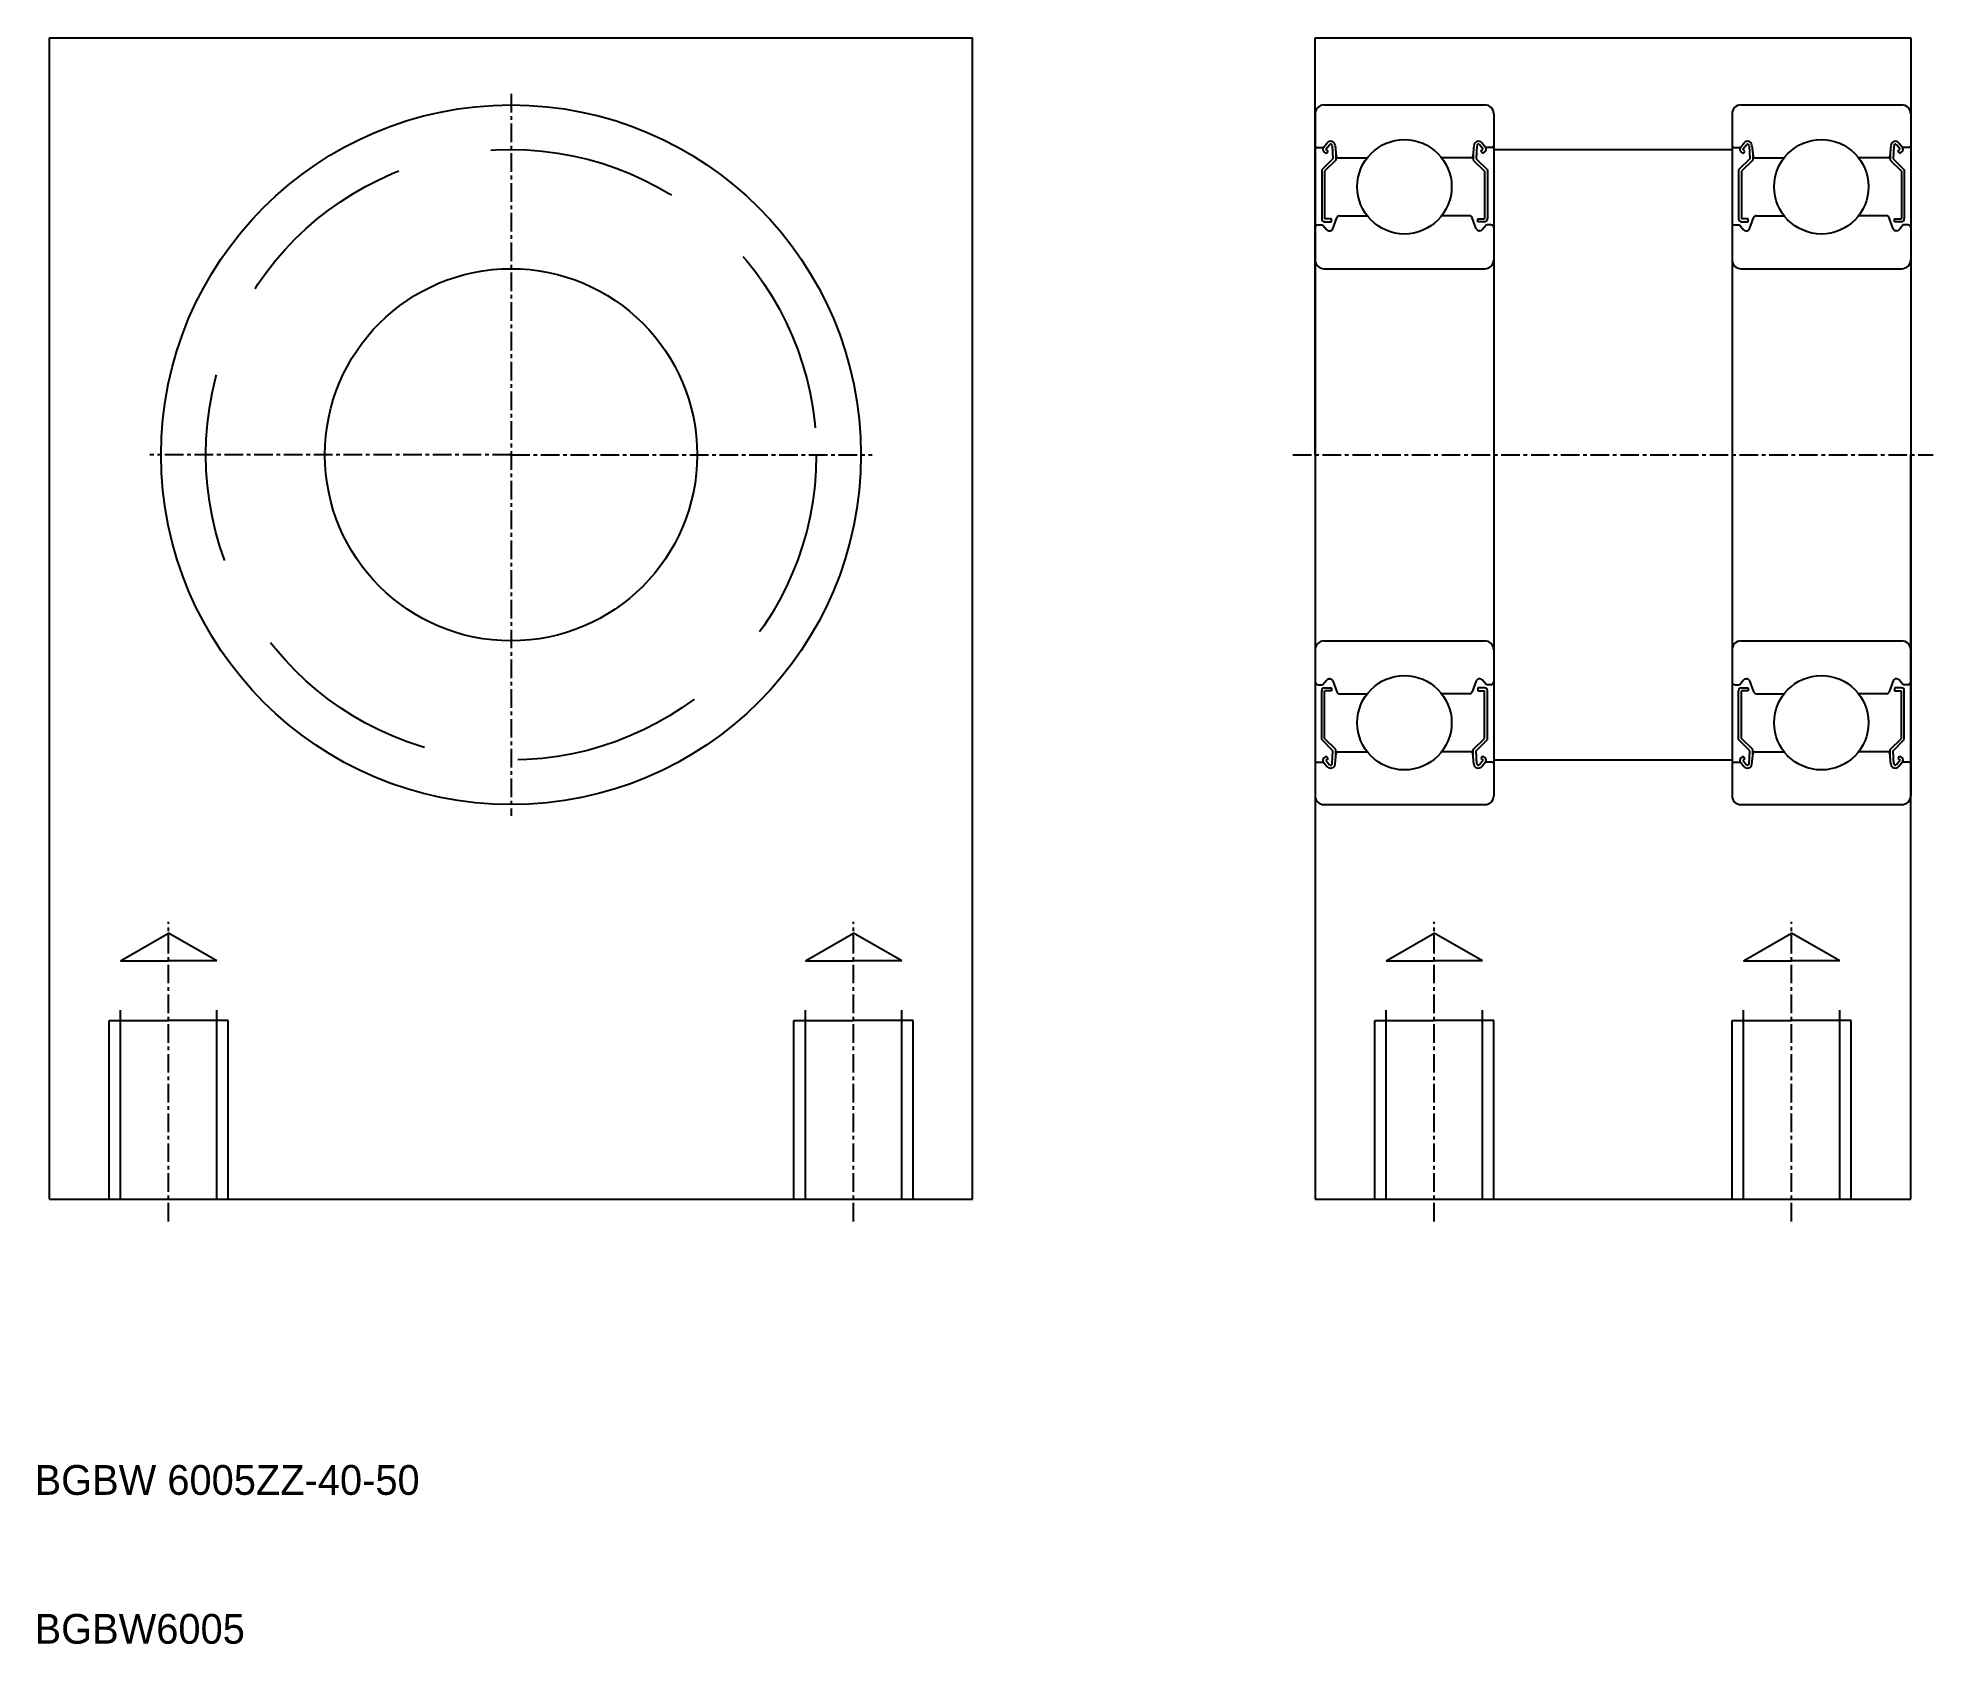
# Model space of a CAD drawing. Extents: x 86 to 213, y 52 to 160.
import ezdxf

# ---------------------------------------------------------------- set-up
doc = ezdxf.new("R2010")
doc.units = 0
doc.linetypes.add('CENTER', pattern=[2, 1.25, -0.25, 0.25, -0.25])
doc.linetypes.add('DASHED', pattern=[19.05, 12.7, -6.35])
doc.layers.get('0').update_dxf_attribs({"linetype": 'CONTINUOUS'})
doc.layers.add('CENTER', color=1, linetype='CENTER')

msp = doc.modelspace()

# ---------------------------------------------------------------- linework, layer by layer
for p, q in [((86.57, 81.84), (86.57, 159.84)), ((86.57, 159.84), (148.57, 159.84)), ((148.57, 81.84), (148.57, 159.84)), ((171.57, 159.84), (211.57, 159.84)), ((171.57, 131.84), (171.57, 159.84)), ((211.57, 159.84), (211.57, 131.84)), ((172.17, 155.34), (182.97, 155.34)), ((200.17, 155.34), (210.97, 155.34)), ((171.57, 154.74), (171.57, 108.94)), ((183.57, 154.74), (183.57, 108.94)), ((199.57, 154.74), (199.57, 108.94)), ((211.57, 154.74), (211.57, 108.94)), ((172.13, 152.49), (172.38, 152.79)), ((183.01, 152.49), (182.76, 152.79)), ((200.13, 152.49), (200.38, 152.79)), ((211.01, 152.49), (210.76, 152.79)), ((171.67, 152.49), (172.13, 152.49)), ((172.76, 151.73), (172.01, 150.98)), ((172.31, 152.08), (172.16, 152.21)), ((172.96, 151.64), (172.21, 150.89)), ((172.29, 152.36), (172.54, 152.66)), ((172.44, 152.24), (172.29, 152.36)), ((172.31, 152.08), (172.44, 152.24)), ((172.71, 152.6), (172.76, 151.73)), ((172.91, 152.62), (172.98, 151.88)), ((172.96, 152.11), (172.96, 151.64)), ((173.08, 151.79), (175.07, 151.79)), ((182.07, 151.79), (180.08, 151.79)), ((182.23, 152.62), (182.17, 151.88)), ((182.19, 152.11), (182.19, 151.64)), ((182.19, 151.64), (182.94, 150.89)), ((182.43, 152.6), (182.39, 151.73)), ((182.39, 151.73), (183.14, 150.98)), ((182.86, 152.36), (182.61, 152.66)), ((182.71, 152.24), (182.86, 152.36)), ((182.84, 152.08), (182.71, 152.24)), ((182.84, 152.08), (182.99, 152.21)), ((183.47, 152.49), (183.01, 152.49)), ((199.67, 152.49), (200.13, 152.49)), ((200.76, 151.73), (200.01, 150.98)), ((200.31, 152.08), (200.16, 152.21)), ((200.96, 151.64), (200.21, 150.89)), ((200.29, 152.36), (200.54, 152.66)), ((200.44, 152.24), (200.29, 152.36)), ((200.31, 152.08), (200.44, 152.24)), ((200.71, 152.6), (200.76, 151.73)), ((200.91, 152.62), (200.98, 151.88)), ((200.96, 152.11), (200.96, 151.64)), ((201.08, 151.79), (203.07, 151.79)), ((210.07, 151.79), (208.08, 151.79)), ((210.23, 152.62), (210.17, 151.88)), ((210.19, 152.11), (210.19, 151.64)), ((210.19, 151.64), (210.94, 150.89)), ((210.43, 152.6), (210.39, 151.73)), ((210.39, 151.73), (211.14, 150.98)), ((210.86, 152.36), (210.61, 152.66)), ((210.71, 152.24), (210.86, 152.36)), ((210.84, 152.08), (210.71, 152.24)), ((210.84, 152.08), (210.99, 152.21)), ((211.47, 152.49), (211.01, 152.49)), ((172.01, 150.98), (172.01, 147.69)), ((172.21, 150.89), (172.21, 147.69)), ((182.94, 150.89), (182.94, 147.69)), ((183.14, 150.98), (183.14, 147.69)), ((200.01, 150.98), (200.01, 147.69)), ((200.21, 150.89), (200.21, 147.69)), ((210.94, 150.89), (210.94, 147.69)), ((211.14, 150.98), (211.14, 147.69)), ((172.66, 147.69), (172.21, 147.69)), ((172.66, 147.49), (172.66, 147.69)), ((172.75, 147.02), (173.02, 147.76)), ((173.21, 147.89), (175.07, 147.89)), ((181.94, 147.89), (180.08, 147.89)), ((182.39, 147.02), (182.12, 147.76)), ((182.49, 147.49), (182.49, 147.69)), ((182.49, 147.69), (182.94, 147.69)), ((200.66, 147.69), (200.21, 147.69)), ((200.66, 147.49), (200.66, 147.69)), ((200.75, 147.02), (201.02, 147.76)), ((201.21, 147.89), (203.07, 147.89)), ((209.94, 147.89), (208.08, 147.89)), ((210.39, 147.02), (210.12, 147.76)), ((210.49, 147.49), (210.49, 147.69)), ((210.49, 147.69), (210.94, 147.69)), ((171.77, 147.29), (172.07, 147.29)), ((172.07, 147.29), (172.35, 146.96)), ((172.21, 147.49), (172.66, 147.49)), ((172.5, 146.89), (172.57, 146.89)), ((182.94, 147.49), (182.49, 147.49)), ((182.64, 146.89), (182.58, 146.89)), ((183.07, 147.29), (182.8, 146.96)), ((183.37, 147.29), (183.07, 147.29)), ((199.77, 147.29), (200.07, 147.29)), ((200.07, 147.29), (200.35, 146.96)), ((200.21, 147.49), (200.66, 147.49)), ((200.5, 146.89), (200.57, 146.89)), ((210.94, 147.49), (210.49, 147.49)), ((210.64, 146.89), (210.58, 146.89)), ((211.07, 147.29), (210.8, 146.96)), ((211.37, 147.29), (211.07, 147.29)), ((172.17, 144.34), (182.97, 144.34)), ((200.17, 144.34), (210.97, 144.34)), ((171.57, 131.84), (171.57, 81.84)), ((211.57, 81.84), (211.57, 131.84)), ((172.17, 119.34), (182.97, 119.34)), ((200.17, 119.34), (210.97, 119.34)), ((171.77, 116.39), (172.07, 116.39)), ((172.01, 112.71), (172.01, 115.99)), ((172.07, 116.39), (172.35, 116.72)), ((172.21, 116.19), (172.66, 116.19)), ((172.21, 112.79), (172.21, 115.99)), ((172.66, 115.99), (172.21, 115.99)), ((172.5, 116.79), (172.57, 116.79)), ((172.66, 116.19), (172.66, 115.99)), ((172.75, 116.66), (173.02, 115.92)), ((182.39, 116.66), (182.12, 115.92)), ((182.49, 116.19), (182.49, 115.99)), ((182.94, 116.19), (182.49, 116.19)), ((182.49, 115.99), (182.94, 115.99)), ((182.64, 116.79), (182.58, 116.79)), ((183.07, 116.39), (182.8, 116.72)), ((182.94, 112.79), (182.94, 115.99)), ((183.37, 116.39), (183.07, 116.39)), ((183.14, 112.71), (183.14, 115.99)), ((199.77, 116.39), (200.07, 116.39)), ((200.01, 112.71), (200.01, 115.99)), ((200.07, 116.39), (200.35, 116.72)), ((200.21, 116.19), (200.66, 116.19)), ((200.21, 112.79), (200.21, 115.99)), ((200.66, 115.99), (200.21, 115.99)), ((200.5, 116.79), (200.57, 116.79)), ((200.66, 116.19), (200.66, 115.99)), ((200.75, 116.66), (201.02, 115.92)), ((210.39, 116.66), (210.12, 115.92)), ((210.49, 116.19), (210.49, 115.99)), ((210.94, 116.19), (210.49, 116.19)), ((210.49, 115.99), (210.94, 115.99)), ((210.64, 116.79), (210.58, 116.79)), ((211.07, 116.39), (210.8, 116.72)), ((210.94, 112.79), (210.94, 115.99)), ((211.37, 116.39), (211.07, 116.39)), ((211.14, 112.71), (211.14, 115.99)), ((173.21, 115.79), (175.07, 115.79)), ((181.94, 115.79), (180.08, 115.79)), ((201.21, 115.79), (203.07, 115.79)), ((209.94, 115.79), (208.08, 115.79)), ((172.76, 111.96), (172.01, 112.71)), ((172.96, 112.04), (172.21, 112.79)), ((172.96, 111.57), (172.96, 112.04)), ((182.19, 112.04), (182.94, 112.79)), ((182.19, 111.57), (182.19, 112.04)), ((182.39, 111.96), (183.14, 112.71)), ((200.76, 111.96), (200.01, 112.71)), ((200.96, 112.04), (200.21, 112.79)), ((200.96, 111.57), (200.96, 112.04)), ((210.19, 112.04), (210.94, 112.79)), ((210.19, 111.57), (210.19, 112.04)), ((210.39, 111.96), (211.14, 112.71)), ((171.67, 111.19), (172.13, 111.19)), ((172.13, 111.19), (172.38, 110.89)), ((172.31, 111.6), (172.16, 111.47)), ((172.44, 111.45), (172.29, 111.32)), ((172.29, 111.32), (172.54, 111.02)), ((172.31, 111.6), (172.44, 111.45)), ((172.71, 111.08), (172.76, 111.96)), ((172.91, 111.06), (172.98, 111.8)), ((173.08, 111.89), (175.07, 111.89)), ((182.07, 111.89), (180.08, 111.89)), ((182.23, 111.06), (182.17, 111.8)), ((182.43, 111.08), (182.39, 111.96)), ((182.86, 111.32), (182.61, 111.02)), ((182.84, 111.6), (182.71, 111.45)), ((182.71, 111.45), (182.86, 111.32)), ((183.01, 111.19), (182.76, 110.89)), ((182.84, 111.6), (182.99, 111.47)), ((183.47, 111.19), (183.01, 111.19)), ((199.67, 111.19), (200.13, 111.19)), ((200.13, 111.19), (200.38, 110.89)), ((200.31, 111.6), (200.16, 111.47)), ((200.44, 111.45), (200.29, 111.32)), ((200.29, 111.32), (200.54, 111.02)), ((200.31, 111.6), (200.44, 111.45)), ((200.71, 111.08), (200.76, 111.96)), ((200.91, 111.06), (200.98, 111.8)), ((201.08, 111.89), (203.07, 111.89)), ((210.07, 111.89), (208.08, 111.89)), ((210.23, 111.06), (210.17, 111.8)), ((210.43, 111.08), (210.39, 111.96)), ((210.86, 111.32), (210.61, 111.02)), ((210.84, 111.6), (210.71, 111.45)), ((210.71, 111.45), (210.86, 111.32)), ((211.01, 111.19), (210.76, 110.89)), ((210.84, 111.6), (210.99, 111.47)), ((211.47, 111.19), (211.01, 111.19)), ((172.17, 108.34), (182.97, 108.34)), ((175.07, 108.34), (175.07, 108.34)), ((177.57, 108.34), (177.57, 108.34)), ((200.17, 108.34), (210.97, 108.34)), ((203.07, 108.34), (203.07, 108.34)), ((205.57, 108.34), (205.57, 108.34)), ((86.57, 81.84), (148.57, 81.84)), ((171.57, 81.84), (211.57, 81.84))]:
    msp.add_line(p, q)
at = {"color": 7, "linetype": 'CONTINUOUS'}
for p, q in [((183.57, 152.34), (199.57, 152.34)), ((183.57, 111.34), (199.57, 111.34))]:
    msp.add_line(p, q, dxfattribs=at)
at = {"color": 3, "linetype": 'DASHED'}
for p, q in [((91.34, 97.84), (94.57, 99.71)), ((97.81, 97.84), (94.57, 99.71)), ((137.34, 97.84), (140.57, 99.71)), ((143.81, 97.84), (140.57, 99.71)), ((176.34, 97.84), (179.57, 99.71)), ((182.81, 97.84), (179.57, 99.71)), ((200.34, 97.84), (203.57, 99.71)), ((206.81, 97.84), (203.57, 99.71)), ((91.34, 81.84), (91.34, 97.84)), ((91.34, 97.84), (94.57, 97.84)), ((97.81, 97.84), (94.57, 97.84)), ((97.81, 81.84), (97.81, 97.84)), ((137.34, 81.84), (137.34, 97.84)), ((137.34, 97.84), (140.57, 97.84)), ((143.81, 97.84), (140.57, 97.84)), ((143.81, 81.84), (143.81, 97.84)), ((176.34, 81.84), (176.34, 97.84)), ((176.34, 97.84), (179.57, 97.84)), ((182.81, 97.84), (179.57, 97.84)), ((182.81, 81.84), (182.81, 97.84)), ((200.34, 81.84), (200.34, 97.84)), ((200.34, 97.84), (203.57, 97.84)), ((206.81, 97.84), (203.57, 97.84)), ((206.81, 81.84), (206.81, 97.84)), ((90.57, 81.84), (90.57, 93.84)), ((90.57, 93.84), (94.57, 93.84)), ((98.57, 93.84), (94.57, 93.84)), ((98.57, 81.84), (98.57, 93.84)), ((136.57, 81.84), (136.57, 93.84)), ((136.57, 93.84), (140.57, 93.84)), ((144.57, 93.84), (140.57, 93.84)), ((144.57, 81.84), (144.57, 93.84)), ((175.57, 81.84), (175.57, 93.84)), ((175.57, 93.84), (179.57, 93.84)), ((183.57, 93.84), (179.57, 93.84)), ((183.57, 81.84), (183.57, 93.84)), ((199.57, 81.84), (199.57, 93.84)), ((199.57, 93.84), (203.57, 93.84)), ((207.57, 93.84), (203.57, 93.84)), ((207.57, 81.84), (207.57, 93.84))]:
    msp.add_line(p, q, dxfattribs=at)
for centre, radius in [((117.57, 131.84), 23.5), ((177.57, 149.84), 3.17), ((205.57, 149.84), 3.17), ((117.57, 131.84), 12.5), ((177.57, 113.84), 3.17), ((205.57, 113.84), 3.17)]:
    msp.add_circle(centre, radius)
msp.add_circle((117.57, 131.84), 20.5, dxfattribs=at)
for centre, radius, start, end in [((172.17, 154.74), 0.6, 90, 180), ((182.97, 154.74), 0.6, 0, 90), ((200.17, 154.74), 0.6, 90, 180), ((210.97, 154.74), 0.6, 0, 90), ((172.61, 152.6), 0.3, 4.9967, 140.0012), ((182.53, 152.6), 0.3, 39.9988, 175.0033), ((200.61, 152.6), 0.3, 4.9967, 140.0012), ((210.53, 152.6), 0.3, 39.9988, 175.0033), ((171.67, 152.59), 0.1, 180, 270), ((172.29, 152.36), 0.2, 140.0012, 230.0863), ((172.61, 152.6), 0.1, 2.8198, 140.0023), ((173.08, 151.89), 0.1, 184.9967, 270), ((182.07, 151.89), 0.1, 270, 355.0033), ((182.53, 152.6), 0.1, 39.9977, 177.1802), ((182.86, 152.36), 0.2, 309.9137, 39.9988), ((183.47, 152.59), 0.1, 270, 0), ((199.67, 152.59), 0.1, 180, 270), ((200.29, 152.36), 0.2, 140.0012, 230.0863), ((200.61, 152.6), 0.1, 2.8198, 140.0023), ((201.08, 151.89), 0.1, 184.9967, 270), ((210.07, 151.89), 0.1, 270, 355.0033), ((210.53, 152.6), 0.1, 39.9977, 177.1802), ((210.86, 152.36), 0.2, 309.9137, 39.9988), ((211.47, 152.59), 0.1, 270, 0), ((172.21, 147.69), 0.2, 180, 270), ((173.21, 147.69), 0.2, 90, 159.9921), ((181.94, 147.69), 0.2, 20.0079, 90), ((182.94, 147.69), 0.2, 270, 0), ((200.21, 147.69), 0.2, 180, 270), ((201.21, 147.69), 0.2, 90, 159.9921), ((209.94, 147.69), 0.2, 20.0079, 90), ((210.94, 147.69), 0.2, 270, 0), ((171.77, 147.09), 0.2, 90, 180), ((172.5, 147.09), 0.2, 219.9945, 270), ((172.57, 147.09), 0.2, 270, 339.9921), ((182.58, 147.09), 0.2, 200.0079, 270), ((182.64, 147.09), 0.2, 270, 320.0055), ((183.37, 147.09), 0.2, 0, 90), ((199.77, 147.09), 0.2, 90, 180), ((200.5, 147.09), 0.2, 219.9945, 270), ((200.57, 147.09), 0.2, 270, 339.9921), ((210.58, 147.09), 0.2, 200.0079, 270), ((210.64, 147.09), 0.2, 270, 320.0055), ((211.37, 147.09), 0.2, 0, 90), ((172.17, 144.94), 0.6, 180, 270), ((182.97, 144.94), 0.6, 270, 0), ((200.17, 144.94), 0.6, 180, 270), ((210.97, 144.94), 0.6, 270, 0), ((172.17, 118.74), 0.6, 90, 180), ((182.97, 118.74), 0.6, 0, 90), ((200.17, 118.74), 0.6, 90, 180), ((210.97, 118.74), 0.6, 0, 90), ((171.77, 116.59), 0.2, 180, 270), ((172.21, 115.99), 0.2, 90, 180), ((172.5, 116.59), 0.2, 90, 140.0055), ((172.57, 116.59), 0.2, 20.0079, 90), ((173.21, 115.99), 0.2, 200.0079, 270), ((181.94, 115.99), 0.2, 270, 339.9921), ((182.58, 116.59), 0.2, 90, 159.9921), ((182.64, 116.59), 0.2, 39.9945, 90), ((182.94, 115.99), 0.2, 0, 90), ((183.37, 116.59), 0.2, 270, 0), ((199.77, 116.59), 0.2, 180, 270), ((200.21, 115.99), 0.2, 90, 180), ((200.5, 116.59), 0.2, 90, 140.0055), ((200.57, 116.59), 0.2, 20.0079, 90), ((201.21, 115.99), 0.2, 200.0079, 270), ((209.94, 115.99), 0.2, 270, 339.9921), ((210.58, 116.59), 0.2, 90, 159.9921), ((210.64, 116.59), 0.2, 39.9945, 90), ((210.94, 115.99), 0.2, 0, 90), ((211.37, 116.59), 0.2, 270, 0), ((171.67, 111.09), 0.1, 90, 180), ((172.29, 111.32), 0.2, 129.9137, 219.9988), ((172.61, 111.09), 0.3, 219.9988, 355.0033), ((172.61, 111.09), 0.1, 219.9977, 357.1802), ((173.08, 111.79), 0.1, 90, 175.0033), ((182.07, 111.79), 0.1, 4.9967, 90), ((182.53, 111.09), 0.3, 184.9967, 320.0012), ((182.53, 111.09), 0.1, 182.8198, 320.0023), ((182.86, 111.32), 0.2, 320.0012, 50.0863), ((183.47, 111.09), 0.1, 0, 90), ((199.67, 111.09), 0.1, 90, 180), ((200.29, 111.32), 0.2, 129.9137, 219.9988), ((200.61, 111.09), 0.3, 219.9988, 355.0033), ((200.61, 111.09), 0.1, 219.9977, 357.1802), ((201.08, 111.79), 0.1, 90, 175.0033), ((210.07, 111.79), 0.1, 4.9967, 90), ((210.53, 111.09), 0.3, 184.9967, 320.0012), ((210.53, 111.09), 0.1, 182.8198, 320.0023), ((210.86, 111.32), 0.2, 320.0012, 50.0863), ((211.47, 111.09), 0.1, 0, 90), ((172.17, 108.94), 0.6, 180, 270), ((182.97, 108.94), 0.6, 270, 0), ((200.17, 108.94), 0.6, 180, 270), ((210.97, 108.94), 0.6, 270, 0)]:
    msp.add_arc(centre, radius, start, end)
at = {"layer": 'CENTER', "color": 1, "linetype": 'CENTER'}
for p, q in [((117.57, 156.09), (117.57, 107.59)), ((117.57, 131.84), (93.32, 131.84)), ((117.57, 131.84), (141.82, 131.84)), ((170.07, 131.84), (213.07, 131.84)), ((94.57, 80.34), (94.57, 100.46)), ((140.57, 80.34), (140.57, 100.46)), ((179.57, 80.34), (179.57, 100.46)), ((203.57, 80.34), (203.57, 100.46))]:
    msp.add_line(p, q, dxfattribs=at)

# ---------------------------------------------------------------- texts
for s, p in [('BGBW 6005ZZ-40-50', (85.57, 61.98)), ('BGBW6005', (85.57, 51.98))]:
    msp.add_text(s, height=2).set_placement(p)

doc.saveas('drawing.dxf')
